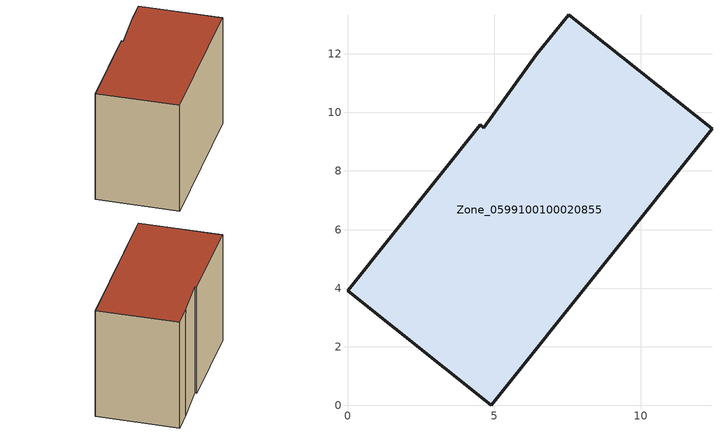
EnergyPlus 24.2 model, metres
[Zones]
Zone_0599100100020855
 floor ground (C_G): 0,3.92 4.53,9.57 4.64,9.48 6.44,11.96 7.54,13.34 12.44,9.43 4.9,0 z0.47
 wall outside (C_F): 4.9,0 12.44,9.43 7.54,13.34 6.44,11.96 4.64,9.48 4.53,9.57 0,3.92 4.9,0 z0.47:9.47
 roof outside (C_R): 6.44,11.96 4.64,9.48 4.53,9.57 0,3.92 4.9,0 12.44,9.43 7.54,13.34 z9.47
[BUILDING]
Pand.0599100100020855: North Axis=0; Terrain=City; Loads Convergence Tolerance Value=0.04; Temperature Convergence Tolerance Value=0.4; Solar Distribution=FullExterior; Maximum Number of Warmup Days=25; Minimum Number of Warmup Days=1
[Site:Location]
Rotterdam.The.Hague.AP_ZH_NLD Design_Conditions: Latitude=51.96; Longitude=4.45; Time Zone=1; Elevation=-4.5
[SITE:GROUNDTEMPERATURE:BUILDINGSURFACE]
18, 18, 18, 18, 18, 18, 18, 18, 18, 18, 18, 18
[MATERIAL] Thermal Absorptance=0.9; Solar Absorptance=0.7; Visible Absorptance=0.7
Name | Roughness | Thickness | Conductivity | Density | Specific Heat
G.TC.2015-2018 | MediumSmooth | 0.15 | 0.0428571 | 540 | 1210
F.TC.2015-2018 | Rough | 0.3 | 0.0666667 | 1920 | 840
R.TC.2015-2018 | MediumRough | 0.2 | 0.0333333 | 1500 | 1000
[CONSTRUCTION]
C_G: G.TC.2015-2018
C_F: F.TC.2015-2018
C_R: R.TC.2015-2018
[ZONE]
Zone_0599100100020855: Type=1; Multiplier=1; Ceiling Height=Autocalculate; Volume=Autocalculate; Floor Area=autocalculate; Part of Total Floor Area=Yes
[ZONEINFILTRATION:DESIGNFLOWRATE]
Infil_Zone_0599100100020855: Zone or ZoneList or Space or SpaceList=Zone_0599100100020855; Schedule=AlwaysOn; Design Flow Rate Calculation Method=Flow/Area; Flow Rate per Floor Area=0.0015; Constant Term Coefficient=1; Temperature Term Coefficient=0; Velocity Term Coefficient=0; Velocity Squared Term Coefficient=0
[HVACTEMPLATE:ZONE:IDEALLOADSAIRSYSTEM]
Zone_0599100100020855: Maximum Heating Supply Air Temperature=50; Minimum Cooling Supply Air Temperature=13; Maximum Heating Supply Air Humidity Ratio=0.0156; Minimum Cooling Supply Air Humidity Ratio=0.0077; Heating Limit=NoLimit; Cooling Limit=NoLimit; Dehumidification Control Type=ConstantSensibleHeatRatio; Cooling Sensible Heat Ratio=0.7; Dehumidification Setpoint=60; Humidification Control Type=None; Humidification Setpoint=30; Outdoor Air Method=None; Outdoor Air Flow Rate per Person=0.00944; Outdoor Air Flow Rate per Zone Floor Area=0; Outdoor Air Flow Rate per Zone=0; Demand Controlled Ventilation Type=None; Outdoor Air Economizer Type=NoEconomizer; Heat Recovery Type=None; Sensible Heat Recovery Effectiveness=0.7; Latent Heat Recovery Effectiveness=0.65
[ZONECONTROL:THERMOSTAT]
ThermostatControl_Zone_0599100100020855: Zone or ZoneList=Zone_0599100100020855; Control Type Schedule=DualSetpointControlType; Control 1=Thermostat_Zone_0599100100020855; Temperature Difference Between Cutout And Setpoint=0
[THERMOSTATSETPOINT:DUALSETPOINT]
Thermostat_Zone_0599100100020855: Heating Setpoint Temperature Schedule=HeatingSetpoint_Zone_0599100100020855; Cooling Setpoint Temperature Schedule=CoolingSetpoint_Zone_0599100100020855
[SCHEDULE:COMPACT]
HeatingSetpoint_Zone_0599100100020855: Through: 12/31, For: AllDays, Until: 24:00, 21
CoolingSetpoint_Zone_0599100100020855: Through: 12/31, For: AllDays, Until: 24:00, 24
DualSetpointControlType: Through: 12/31, For: AllDays, Until: 24:00, 4
AlwaysOn: Through: 12/31, For: AllDays, Until: 24:00, 1
